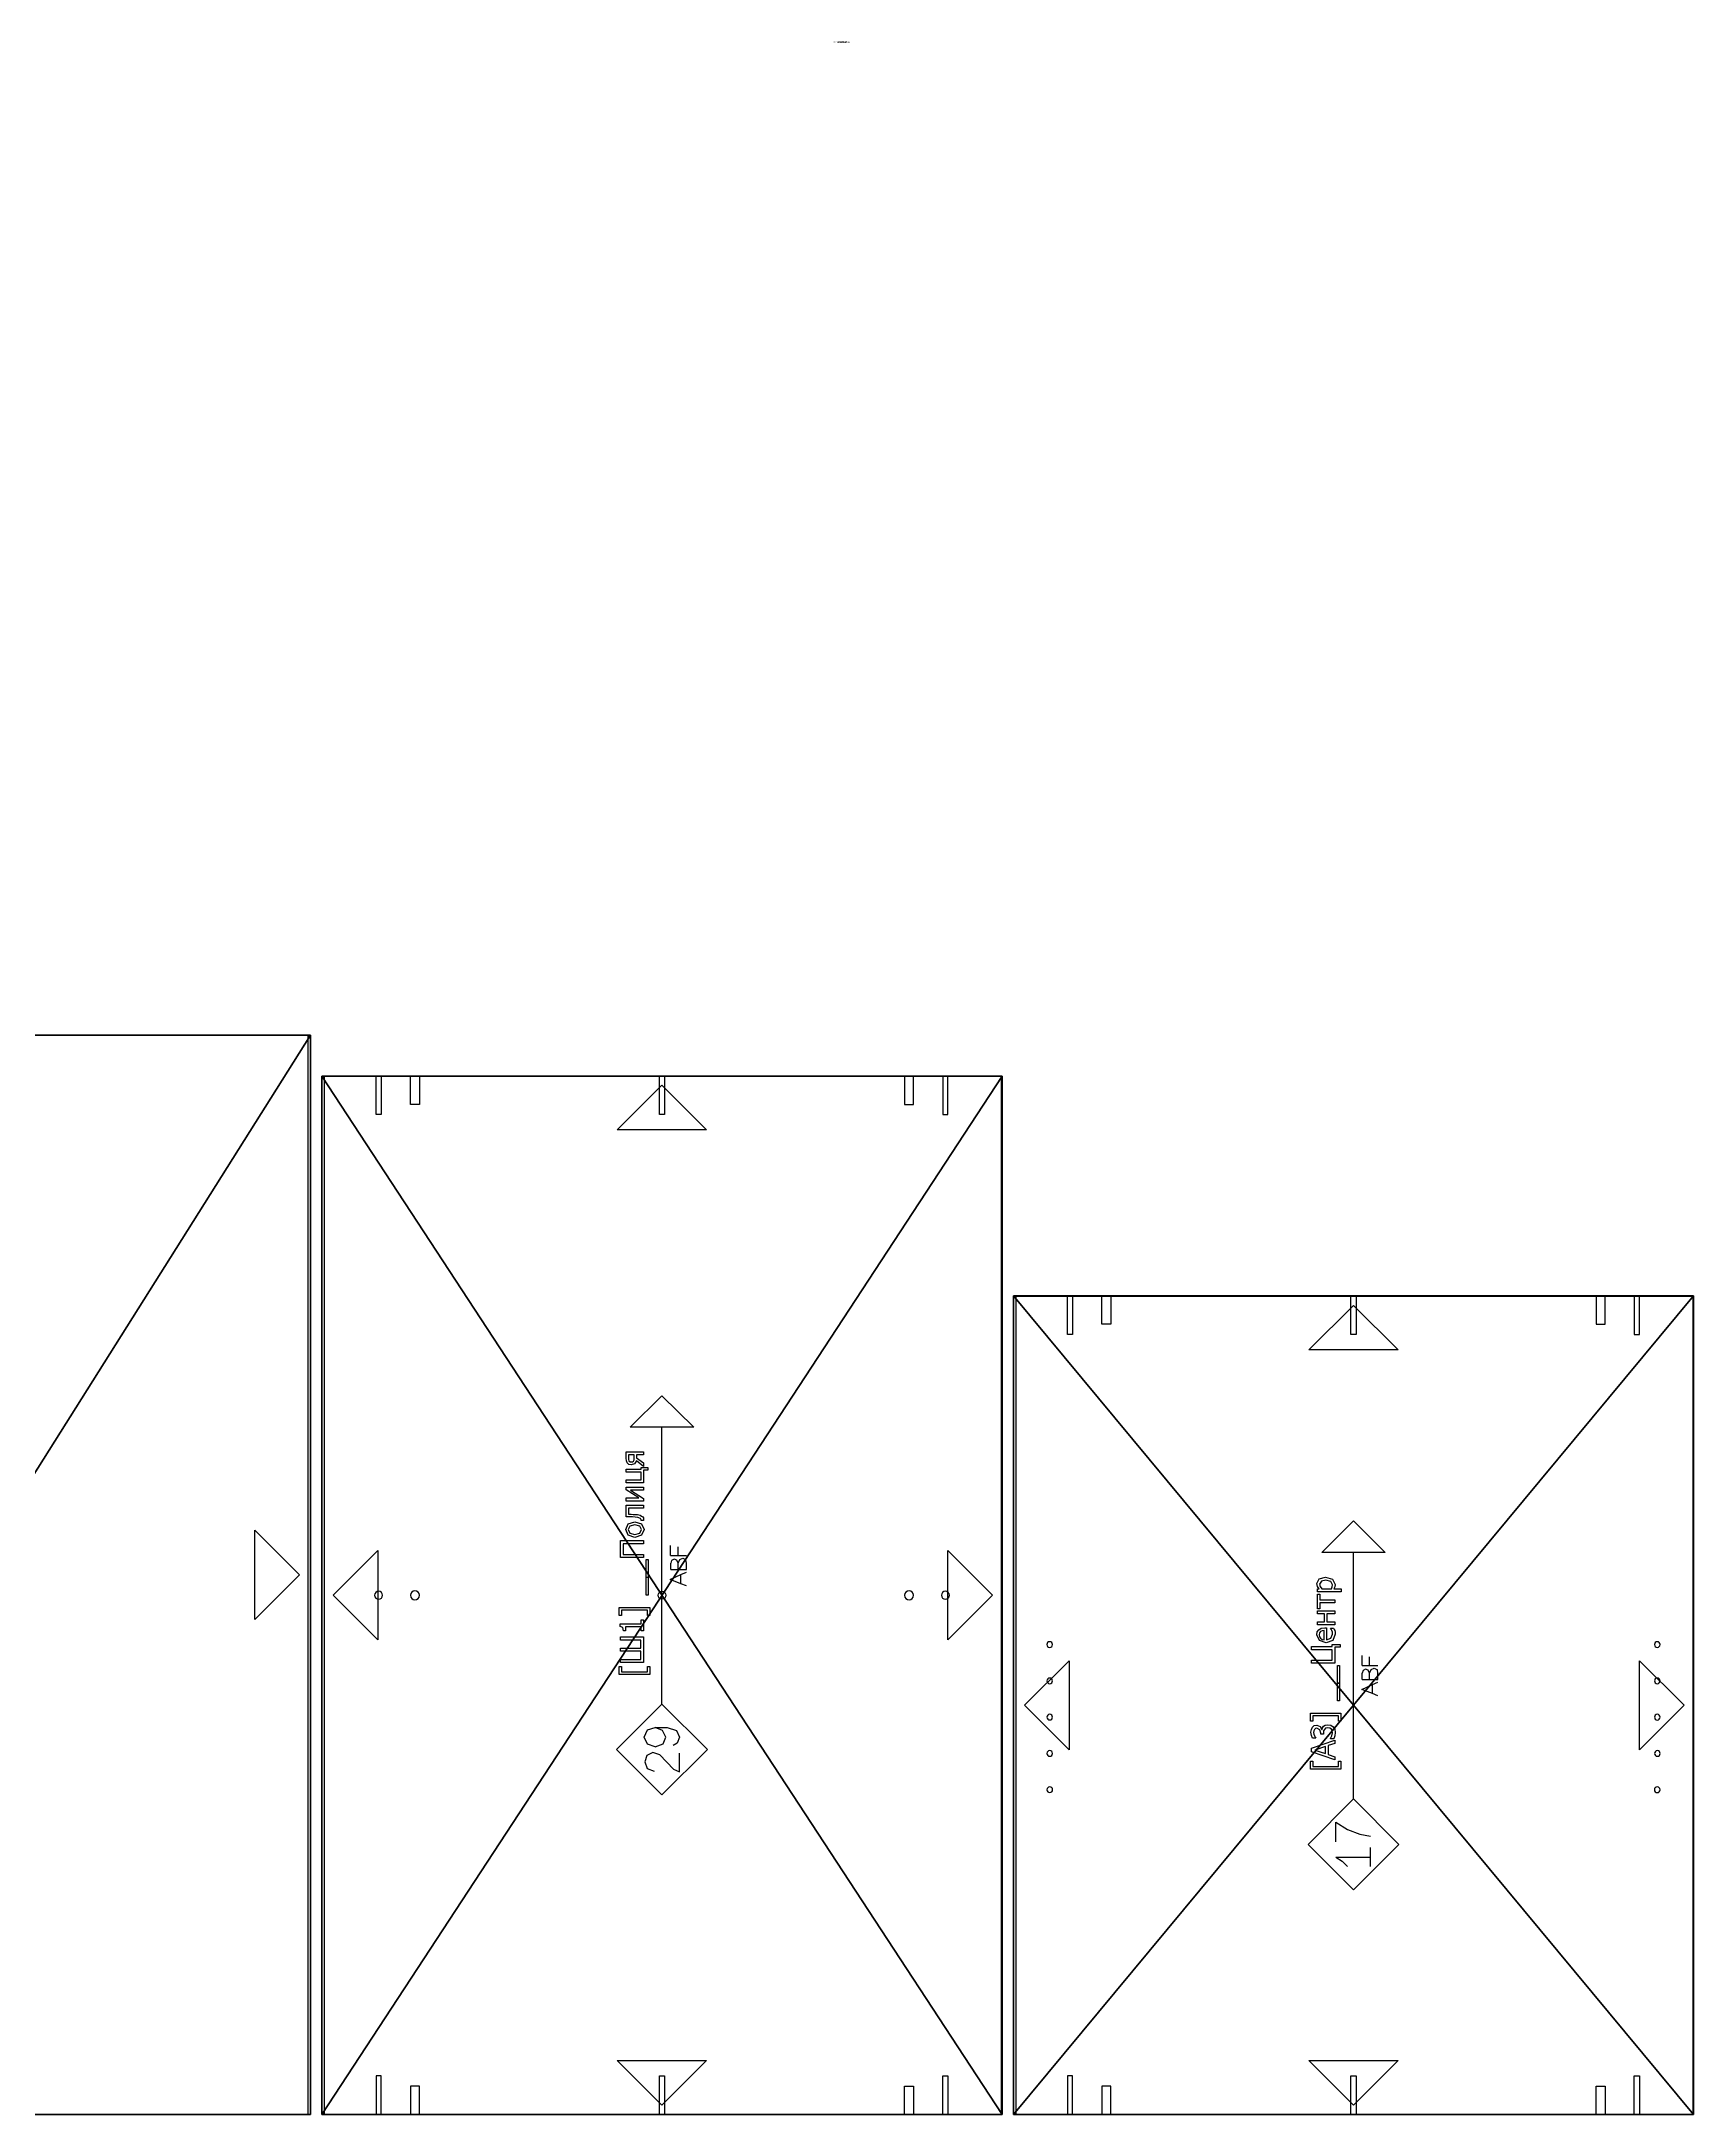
# Model space of a CAD drawing. Header units: millimetres. Extents: x -45532 to 18, y -11338 to 4436.
# Drawn here: x -30101 to -28644, y 0 to 1829 of the extents above; entities that cross this region are included whole.
import ezdxf

# ---------------------------------------------------------------- set-up
doc = ezdxf.new("R2010")
doc.units = ezdxf.units.MM
doc.header["$LTSCALE"] = 25.4
doc.layers.get('0').update_dxf_attribs({"true_color": 0xffffff})
for name, color, linetype, true_color in [('-', 216, 'Continuous', 0x770077), ('ABF_cuttingLines', 134, 'Continuous', 0x009987), ('ABF_D5.0_DEPTH8', 252, 'Continuous', 0x777799), ('ABF_edgeBanding', 252, 'Continuous', 0x777799), ('ABF_Label', 190, 'Continuous', 0x9900ff), ('D7-DEPTHF-$44817', 134, 'Continuous', 0x009987), ('D8-DEPTH12-$38878', 252, 'Continuous', 0x777799), ('DSIDE-4.5', 190, 'Continuous', 0x9900ff), ('DSIDE-8', 22, 'Continuous', 0xcc4400), ('Dside4.5', 134, 'Continuous', 0x009987)]:
    doc.layers.add(name, color=color, linetype=linetype, true_color=true_color)

# ---------------------------------------------------------------- blocks, each defined once
blk = doc.blocks.new('Group101#1')
at = {"layer": 'DSIDE-4.5', "color": 0, "extrusion": (0, 1, -4.99939e-16)}
blk.add_circle((0, -9), 2.25, dxfattribs=at)
at = {"layer": 'DSIDE-8', "color": 0, "extrusion": (0, 1, -4.99939e-16)}
blk.add_circle((-32, -9), 4, dxfattribs=at)
blk = doc.blocks.new('Group102#1')
at = {"layer": 'DSIDE-4.5', "color": 0}
blk.add_polyline3d([(2.25, 0, 0), (2.25, 34, 0), (-2.25, 34, 0), (-2.25, 0, 0), (2.25, 0, 0)], close=True, dxfattribs=at)
at = {"layer": 'DSIDE-8', "color": 0}
blk.add_polyline3d([(36, 0, 0), (36, 25, 0), (28, 25, 0), (28, 0, 0), (36, 0, 0)], close=True, dxfattribs=at)
blk = doc.blocks.new('Group105#1')
at = {"layer": 'DSIDE-4.5', "color": 0, "extrusion": (0, 1, -4.99939e-16)}
blk.add_circle((0, -9), 2.25, dxfattribs=at)
at = {"layer": 'DSIDE-8', "color": 0, "extrusion": (0, 1, -4.99939e-16)}
blk.add_circle((32, -9), 4, dxfattribs=at)
blk = doc.blocks.new('Group106#1')
at = {"layer": 'DSIDE-4.5', "color": 0}
blk.add_polyline3d([(-2.25, 0, 0), (-2.25, 34, 0), (2.25, 34, 0), (2.25, 0, 0), (-2.25, 0, 0)], close=True, dxfattribs=at)
at = {"layer": 'DSIDE-8', "color": 0}
blk.add_polyline3d([(-36, 0, 0), (-36, 25, 0), (-28, 25, 0), (-28, 0, 0), (-36, 0, 0)], close=True, dxfattribs=at)
blk = doc.blocks.new('Group109#1')
at = {"layer": 'DSIDE-4.5', "color": 0, "extrusion": (0, -1, 4.99939e-16)}
blk.add_circle((0, -9), 2.25, dxfattribs=at)
at = {"layer": 'DSIDE-8', "color": 0, "extrusion": (0, -1, 4.99939e-16)}
blk.add_circle((32, -9), 4, dxfattribs=at)
blk = doc.blocks.new('Group110#1')
at = {"layer": 'DSIDE-4.5', "color": 0}
blk.add_polyline3d([(2.25, 0, 0), (2.25, -34, 0), (-2.25, -34, 0), (-2.25, 0, 0), (2.25, 0, 0)], close=True, dxfattribs=at)
at = {"layer": 'DSIDE-8', "color": 0}
blk.add_polyline3d([(36, 0, 0), (36, -25, 0), (28, -25, 0), (28, 0, 0), (36, 0, 0)], close=True, dxfattribs=at)
blk = doc.blocks.new('Group113#1')
at = {"layer": 'DSIDE-4.5', "color": 0, "extrusion": (0, -1, 4.99939e-16)}
blk.add_circle((0, -9), 2.25, dxfattribs=at)
at = {"layer": 'DSIDE-8', "color": 0, "extrusion": (0, -1, 4.99939e-16)}
blk.add_circle((-32, -9), 4, dxfattribs=at)
blk = doc.blocks.new('Group114#1')
at = {"layer": 'DSIDE-4.5', "color": 0}
blk.add_polyline3d([(-2.25, 0, 0), (-2.25, -34, 0), (2.25, -34, 0), (2.25, 0, 0), (-2.25, 0, 0)], close=True, dxfattribs=at)
at = {"layer": 'DSIDE-8', "color": 0}
blk.add_polyline3d([(-36, 0, 0), (-36, -25, 0), (-28, -25, 0), (-28, 0, 0), (-36, 0, 0)], close=True, dxfattribs=at)
blk = doc.blocks.new('Group112#2')
at = {"layer": 'Dside4.5', "color": 0, "extrusion": (0, -1, 0)}
blk.add_circle((0, -9), 2.25, dxfattribs=at)
blk = doc.blocks.new('Group113#2')
at = {"layer": 'Dside4.5', "color": 0}
blk.add_polyline3d([(-2.25, 0, 0), (-2.25, 34, 0), (2.25, 34, 0), (2.25, 0, 0), (-2.25, 0, 0)], close=True, dxfattribs=at)
blk = doc.blocks.new('Group115#1')
at = {"layer": 'Dside4.5', "color": 0, "extrusion": (0, 1, 0)}
blk.add_circle((0, -9), 2.25, dxfattribs=at)
blk = doc.blocks.new('Group116#1')
at = {"layer": 'Dside4.5', "color": 0}
blk.add_polyline3d([(2.25, 0, 0), (2.25, -34, 0), (-2.25, -34, 0), (-2.25, 0, 0), (2.25, 0, 0)], close=True, dxfattribs=at)
blk = doc.blocks.new('Group#26')
at = {"layer": 'ABF_D5.0_DEPTH8', "color": 0, "extrusion": (1, 1.48988e-08, 2.29886e-14)}
blk.add_circle((2.5, 2.5, 0), 2.5, dxfattribs=at)
blk = doc.blocks.new('Group#69')
at = {"layer": 'ABF_D5.0_DEPTH8', "color": 0, "extrusion": (1, 1.48988e-08, 2.29886e-14)}
blk.add_circle((2.5, 2.5, 0), 2.5, dxfattribs=at)
blk = doc.blocks.new('Group#70')
at = {"layer": 'ABF_D5.0_DEPTH8', "color": 0, "extrusion": (1, 1.48988e-08, 2.29886e-14)}
blk.add_circle((2.5, 2.5, 0), 2.5, dxfattribs=at)
blk = doc.blocks.new('Group#71')
at = {"layer": 'ABF_D5.0_DEPTH8', "color": 0, "extrusion": (1, 1.48988e-08, 2.29886e-14)}
blk.add_circle((2.5, 2.5, 0), 2.5, dxfattribs=at)
blk = doc.blocks.new('Group#72')
at = {"layer": 'ABF_D5.0_DEPTH8', "color": 0, "extrusion": (1, 1.48988e-08, 2.29886e-14)}
blk.add_circle((2.5, 2.5, 0), 2.5, dxfattribs=at)
blk = doc.blocks.new('Group#73')
at = {"layer": 'ABF_D5.0_DEPTH8', "color": 0, "extrusion": (1, 1.48988e-08, 2.29886e-14)}
blk.add_circle((2.5, 2.5, 0), 2.5, dxfattribs=at)
blk = doc.blocks.new('Group#74')
at = {"layer": 'ABF_D5.0_DEPTH8', "color": 0, "extrusion": (1, 1.48988e-08, 2.29886e-14)}
blk.add_circle((2.5, 2.5, 0), 2.5, dxfattribs=at)
blk = doc.blocks.new('Group#186')
at = {"layer": 'ABF_D5.0_DEPTH8', "color": 0, "extrusion": (1, 1.48988e-08, 2.29886e-14)}
blk.add_circle((2.5, 2.5, 0), 2.5, dxfattribs=at)
blk = doc.blocks.new('Group#190')
at = {"layer": 'ABF_D5.0_DEPTH8', "color": 0, "extrusion": (1, 1.48988e-08, 2.29886e-14)}
blk.add_circle((2.5, 2.5, 0), 2.5, dxfattribs=at)
blk = doc.blocks.new('Group#354')
at = {"layer": 'ABF_D5.0_DEPTH8', "color": 0, "extrusion": (1, 1.48988e-08, 2.29886e-14)}
blk.add_circle((2.5, 2.5, 0), 2.5, dxfattribs=at)
blk = doc.blocks.new('Group1135#1')
at = {"layer": 'ABF_Label', "color": 0}
for p, q in [((-35.8, 7), (-35.8, 24.1)), ((-35.8, 24.1), (-31.3, 24.1)), ((-31.3, 24.1), (-31.3, 22.8)), ((-30.5, 10.5), (-26.1, 23.5)), ((-26.1, 23.5), (-24, 23.5)), ((-24, 23.5), (-19.6, 10.5)), ((-18.5, 23), (-16.9, 23.5)), ((-16.9, 23.5), (-15.1, 23.8)), ((-15.1, 23.8), (-13.5, 23.6)), ((-13.5, 23.6), (-12.3, 23)), ((-9, 22.8), (-9, 24.1)), ((-9, 24.1), (-4.5, 24.1)), ((-4.5, 24.1), (-4.5, 7)), ((23.5, 10.5), (23.5, 23.5)), ((23.5, 23.5), (25.2, 23.5)), ((25.2, 23.5), (25.2, 12)), ((31.1, 12), (31.1, 23.5)), ((31.1, 23.5), (32.9, 23.5)), ((32.9, 23.5), (32.9, 12)), ((-31.3, 22.8), (-34.3, 22.8)), ((-34.3, 22.8), (-34.3, 8.3)), ((-27.6, 14.1), (-28.8, 10.5)), ((-22.6, 14.1), (-27.6, 14.1)), ((-25.1, 21.7), (-27.1, 15.6)), ((-27.1, 15.6), (-23.1, 15.6)), ((-23.1, 15.6), (-25.1, 21.7)), ((-21.4, 10.5), (-22.6, 14.1)), ((-18.8, 11), (-18.8, 12.8)), ((-18.8, 12.8), (-18.7, 12.8)), ((-18.7, 12.8), (-17.2, 12.1)), ((-18.5, 21.1), (-18.5, 23)), ((-18.4, 21.1), (-18.5, 21.1)), ((-17.8, 21.5), (-18.4, 21.1)), ((-17.1, 21.9), (-17.8, 21.5)), ((-17.2, 12.1), (-15.4, 11.7)), ((-16.1, 22.2), (-17.1, 21.9)), ((-16.2, 16.8), (-16.2, 18.3)), ((-16.2, 18.3), (-15.6, 18.3)), ((-15.4, 16.8), (-16.2, 16.8)), ((-15.2, 22.3), (-16.1, 22.2)), ((-15.6, 18.3), (-13.7, 18.8)), ((-14.3, 16.7), (-15.4, 16.8)), ((-15.4, 11.7), (-14.3, 11.9)), ((-14.3, 22.2), (-15.2, 22.3)), ((-13.6, 21.9), (-14.3, 22.2)), ((-13.5, 16.3), (-14.3, 16.7)), ((-14.3, 11.9), (-13.4, 12.4)), ((-13.7, 18.8), (-12.9, 20.5)), ((-13.1, 21.3), (-13.6, 21.9)), ((-11.9, 18.7), (-13.6, 17.7)), ((-13.6, 17.7), (-13.6, 17.6)), ((-13.6, 17.6), (-12.7, 17.3)), ((-12.9, 15.6), (-13.5, 16.3)), ((-13.4, 12.4), (-12.9, 13.3)), ((-12.9, 20.5), (-13.1, 21.3)), ((-12.7, 14.5), (-12.9, 15.6)), ((-12.9, 13.3), (-12.7, 14.5)), ((-12.7, 17.3), (-11.8, 16.7)), ((-12.3, 23), (-11.4, 22)), ((-11.2, 12.7), (-12.1, 11.4)), ((-11.2, 20.6), (-11.9, 18.7)), ((-11.8, 16.7), (-11.2, 15.8)), ((-11.4, 22), (-11.2, 20.6)), ((-11.2, 15.8), (-10.9, 14.3)), ((-10.9, 14.3), (-11.2, 12.7)), ((-6, 22.8), (-9, 22.8)), ((-6, 8.3), (-6, 22.8)), ((25.2, 12), (31.1, 12)), ((32.9, 12), (34.1, 12)), ((34.1, 12), (34.1, 7.5)), ((35, 15.3), (36.2, 19.1)), ((36.3, 11.6), (35, 15.3)), ((36.2, 19.1), (39.5, 20.5)), ((36.9, 17.5), (36.7, 16.4)), ((36.7, 16.4), (41.8, 16.4)), ((43.4, 15.2), (36.7, 15.2)), ((36.7, 15.2), (37.5, 12.6)), ((37.5, 18.4), (36.9, 17.5)), ((38.3, 19), (37.5, 18.4)), ((37.5, 12.6), (39.9, 11.7)), ((39.4, 19.2), (38.3, 19)), ((40.5, 19), (39.4, 19.2)), ((39.5, 20.5), (41.1, 20.3)), ((39.9, 11.7), (40.9, 11.8)), ((41.3, 18.4), (40.5, 19)), ((40.9, 11.8), (41.9, 12.1)), ((41.1, 20.3), (42.3, 19.4)), ((41.7, 17.6), (41.3, 18.4)), ((41.8, 16.4), (41.7, 17.6)), ((41.9, 12.1), (42.6, 12.5)), ((42.3, 19.4), (43.1, 18.1)), ((42.6, 12.5), (43.1, 12.9)), ((43.1, 18.1), (43.4, 16.1)), ((43.1, 12.9), (43.2, 12.9)), ((43.2, 12.9), (43.2, 11.1)), ((43.4, 16.1), (43.4, 15.2)), ((45.1, 10.5), (45.1, 20.2)), ((45.1, 20.2), (46.7, 20.2)), ((46.7, 20.2), (46.7, 16.3)), ((46.7, 16.3), (51.2, 16.3)), ((51.2, 14.9), (46.7, 14.9)), ((46.7, 14.9), (46.7, 10.5)), ((51.2, 16.3), (51.2, 20.2)), ((51.2, 20.2), (52.8, 20.2)), ((51.2, 10.5), (51.2, 14.9)), ((52.8, 20.2), (52.8, 10.5)), ((54, 18.8), (54, 20.2)), ((54, 20.2), (62.3, 20.2)), ((57.4, 18.8), (54, 18.8)), ((57.4, 10.5), (57.4, 18.8)), ((62.3, 18.8), (59, 18.8)), ((59, 18.8), (59, 10.5)), ((62.3, 20.2), (62.3, 18.8)), ((63.6, 6.9), (63.6, 20.2)), ((63.6, 20.2), (65.2, 20.2)), ((65.2, 20.2), (65.2, 19.2)), ((65.2, 19.2), (66.6, 20.1)), ((66.5, 18.6), (65.2, 17.8)), ((65.2, 17.8), (65.2, 12.3)), ((65.2, 12.3), (66.3, 11.9)), ((66.3, 11.9), (67.4, 11.8)), ((67.8, 19), (66.5, 18.6)), ((66.6, 20.1), (68.2, 20.5)), ((67.4, 11.8), (69.4, 12.7)), ((70.6, 11.7), (67.6, 10.3)), ((69.5, 18), (67.8, 19)), ((68.2, 20.5), (70.8, 19.2)), ((69.4, 12.7), (70.1, 15.4)), ((70.1, 15.4), (69.5, 18)), ((71.8, 15.6), (70.6, 11.7)), ((70.8, 19.2), (71.8, 15.6)), ((-87.3, 6.4), (-90.4, 3.4)), ((-85.1, 9.8), (-87.3, 6.4)), ((-85.1, 9.8), (-85.1, -9.6)), ((-76.5, 9.8), (-65.5, 9.8)), ((-69.6, 3.3), (-72.2, -3.6)), ((-65.5, 9.8), (-69.6, 3.3)), ((-52.5, 0), (85.6, 0)), ((-31.3, 7), (-35.8, 7)), ((-34.3, 8.3), (-31.3, 8.3)), ((-31.3, 8.3), (-31.3, 7)), ((-28.8, 10.5), (-30.5, 10.5)), ((-19.6, 10.5), (-21.4, 10.5)), ((-17.2, 10.4), (-18.8, 11)), ((-15.3, 10.2), (-17.2, 10.4)), ((-13.4, 10.5), (-15.3, 10.2)), ((-12.1, 11.4), (-13.4, 10.5)), ((-9, 7), (-9, 8.3)), ((-9, 8.3), (-6, 8.3)), ((-4.5, 7), (-9, 7)), ((2.4, 7.8), (2.4, 9)), ((2.4, 9), (12.2, 9)), ((12.2, 7.8), (2.4, 7.8)), ((12.2, 9), (12.5, 9)), ((12.2, 7.8), (12.2, 9)), ((12.2, 9), (22.3, 9)), ((12.5, 7.8), (12.2, 7.8)), ((22.3, 7.8), (12.2, 7.8)), ((12.5, 9), (12.5, 7.8)), ((22.3, 9), (22.3, 7.8)), ((32.5, 10.5), (23.5, 10.5)), ((32.5, 7.5), (32.5, 10.5)), ((34.1, 7.5), (32.5, 7.5)), ((39.9, 10.2), (36.3, 11.6)), ((40.9, 10.3), (39.9, 10.2)), ((41.8, 10.5), (40.9, 10.3)), ((42.5, 10.8), (41.8, 10.5)), ((43.2, 11.1), (42.5, 10.8)), ((46.7, 10.5), (45.1, 10.5)), ((52.8, 10.5), (51.2, 10.5)), ((59, 10.5), (57.4, 10.5)), ((65.2, 6.9), (63.6, 6.9)), ((66.4, 10.4), (65.2, 11)), ((65.2, 11), (65.2, 6.9)), ((67.6, 10.3), (66.4, 10.4)), ((-90.4, -9.6), (-85.1, -9.6)), ((-85.1, -9.6), (-79.7, -9.6)), ((-72.2, -3.6), (-73.3, -9.6)), ((5.2, -13.7), (6.5, -10.6)), ((6.5, -10.6), (8.9, -4.6)), ((6.5, -10.6), (11.6, -10.6)), ((8.9, -4.6), (11.6, -10.6)), ((11.6, -10.6), (13, -13.7)), ((14.5, -4.9), (18, -4.9)), ((14.5, -4.9), (14.5, -9)), ((14.5, -9), (14.5, -13.7)), ((14.5, -9), (18, -9)), ((19.5, -5.4), (18, -4.9)), ((18, -9), (19.6, -8.3)), ((18, -9), (20, -9.9)), ((20.3, -6.8), (19.5, -5.4)), ((19.6, -8.3), (20.3, -6.8)), ((20.7, -11.6), (19.8, -13.4)), ((20, -9.9), (20.7, -11.6)), ((22.3, -4.8), (22.3, -9)), ((22.3, -4.8), (27.8, -4.8)), ((22.3, -9), (27.1, -9)), ((22.3, -9), (22.3, -13.7)), ((14.5, -13.7), (18, -13.7)), ((18, -13.7), (19.8, -13.4))]:
    blk.add_line(p, q, dxfattribs=at)
for points in [[(-52.5, 0, 0), (-77.9, -25.4, 0), (-103.3, 0, 0), (-77.9, 25.4, 0), (-52.5, 0, 0)], [(85.6, 17.8, 0), (103.3, 0, 0), (85.6, -17.8, 0), (85.6, 17.8, 0)]]:
    blk.add_polyline3d(points, close=True, dxfattribs=at)
blk = doc.blocks.new('Group1798#1')
at = {"layer": 'ABF_cuttingLines', "color": 0}
blk.add_polyline3d([(11937.4, 18.4, 0), (11937.4, 739.6, 0), (11339.8, 739.6, 0), (11339.8, 18.4, 0), (11937.4, 18.4, 0)], close=True, dxfattribs=at)
blk = doc.blocks.new('Group1799#1')
at = {"layer": 'ABF_edgeBanding', "color": 0}
for points in [[(11637.8, 731.7, 0), (11677.2, 692.4, 0), (11598.5, 692.4, 0), (11637.8, 731.7, 0)], [(11347.7, 379, 0), (11387, 418.3, 0), (11387, 339.7, 0), (11347.7, 379, 0)], [(11929.5, 379, 0), (11890.2, 339.7, 0), (11890.2, 418.3, 0), (11929.5, 379, 0)], [(11637.8, 26.3, 0), (11598.5, 65.6, 0), (11677.2, 65.6, 0), (11637.8, 26.3, 0)]]:
    blk.add_polyline3d(points, close=True, dxfattribs=at)
blk = doc.blocks.new('_____#102')
at = {"color": 0}
for p, q in [((11337.8, 740), (11337.8, 18)), ((11937.8, 740), (11337.8, 740)), ((11937.8, 740, 18), (11337.8, 740, 18)), ((11337.8, 740, 18), (11337.8, 18, 18)), ((11937.8, 740), (11337.8, 740)), ((11337.8, 740), (11337.8, 740, 18)), ((11937.8, 740, 18), (11337.8, 740, 18)), ((11337.8, 740), (11337.8, 18)), ((11337.8, 740, 18), (11337.8, 18, 18)), ((11337.8, 740), (11337.8, 740, 18)), ((11937.8, 18), (11937.8, 740)), ((11937.8, 18, 18), (11937.8, 740, 18)), ((11937.8, 18), (11937.8, 740)), ((11937.8, 740), (11937.8, 740, 18)), ((11937.8, 18, 18), (11937.8, 740, 18)), ((11937.8, 740), (11937.8, 740, 18)), ((11337.8, 18), (11937.8, 18)), ((11337.8, 18, 18), (11937.8, 18, 18)), ((11337.8, 18), (11937.8, 18)), ((11337.8, 18, 18), (11937.8, 18, 18)), ((11337.8, 18), (11337.8, 18, 18)), ((11337.8, 18), (11337.8, 18, 18)), ((11937.8, 18), (11937.8, 18, 18)), ((11937.8, 18), (11937.8, 18, 18))]:
    blk.add_line(p, q, dxfattribs=at)
at = {"layer": '-', "color": 0, "extrusion": (-0.009842, 0.999952, 9.26032e-13), "rotation": 269.9999991284582}
for name, p in [('Group#72', (-11912, 18, 312.8)), ('Group#73', (-11376, 18, 318.1)), ('Group#70', (-11375.7, 18, 286.1)), ('Group#71', (-11911.7, 18, 280.8)), ('Group#26', (-11375.4, 18, 254.1)), ('Group#69', (-11911.4, 18, 248.8)), ('Group#74', (-11375.1, 18, 222.1)), ('Group#354', (-11911.1, 18, 216.8)), ('Group#186', (-11374.8, 18, 190.1)), ('Group#190', (-11910.7, 18, 184.8))]:
    blk.add_blockref(name, p, dxfattribs=at)
at = {"color": 0}
for name, p in [('Group109#1', (11387.8, 740, 18)), ('Group110#1', (11387.8, 740, 18)), ('Group113#1', (11887.8, 740, 18)), ('Group114#1', (11887.8, 740, 18)), ('Group115#1', (11637.8, 740, 18)), ('Group116#1', (11637.8, 740, 18)), ('Group102#1', (11387.8, 18, 18)), ('Group106#1', (11887.8, 18, 18)), ('Group113#2', (11637.8, 18, 18)), ('Group101#1', (11387.8, 18, 18)), ('Group105#1', (11887.8, 18, 18)), ('Group112#2', (11637.8, 18, 18))]:
    blk.add_blockref(name, p, dxfattribs=at)
at = {"layer": 'ABF_cuttingLines', "color": 0}
blk.add_blockref('Group1798#1', (0, 0, 18), dxfattribs=at)
at = {"layer": 'ABF_edgeBanding', "color": 0}
blk.add_blockref('Group1799#1', (0, 0, 18), dxfattribs=at)
at = {"layer": 'ABF_Label', "color": 0, "xscale": 1.574803149606299, "yscale": 1.574803149606299, "rotation": 90}
blk.add_blockref('Group1135#1', (11637.8, 379, 18), dxfattribs=at)
at = {"color": 0}
mesh = blk.add_polyface(dxfattribs=at)
corners = [(11937.8, 740), (11337.8, 18), (11337.8, 740), (11937.8, 18)]
mesh.append_faces([[corners[k] for k in face] for face in [(0, 1, 2), (1, 0, 3)]], dxfattribs={"vtx0": -1, "color": 0})
at = {"color": 7, "true_color": 0xffffff}
mesh = blk.add_polyface(dxfattribs=at)
corners = [(11937.8, 18, 18), (11337.8, 740, 18), (11337.8, 18, 18), (11937.8, 740, 18)]
mesh.append_faces([[corners[k] for k in face] for face in [(0, 1, 2), (1, 0, 3)]], dxfattribs={"vtx0": -1, "color": 7})
at = {"color": 0}
mesh = blk.add_polyface(dxfattribs=at)
corners = [(11337.8, 740, 18), (11937.8, 740), (11337.8, 740), (11937.8, 740, 18)]
mesh.append_faces([[corners[k] for k in face] for face in [(0, 1, 2), (1, 0, 3)]], dxfattribs={"vtx0": -1, "color": 0})
mesh = blk.add_polyface(dxfattribs=at)
corners = [(11337.8, 740, 18), (11337.8, 18), (11337.8, 18, 18), (11337.8, 740)]
mesh.append_faces([[corners[k] for k in face] for face in [(0, 1, 2), (1, 0, 3)]], dxfattribs={"vtx0": -1, "color": 0})
mesh = blk.add_polyface(dxfattribs=at)
corners = [(11937.8, 740), (11937.8, 18, 18), (11937.8, 18), (11937.8, 740, 18)]
mesh.append_faces([[corners[k] for k in face] for face in [(0, 1, 2), (1, 0, 3)]], dxfattribs={"vtx0": -1, "color": 0})
mesh = blk.add_polyface(dxfattribs=at)
corners = [(11937.8, 18, 18), (11337.8, 18), (11937.8, 18), (11337.8, 18, 18)]
mesh.append_faces([[corners[k] for k in face] for face in [(0, 1, 2), (1, 0, 3)]], dxfattribs={"vtx0": -1, "color": 0})
blk = doc.blocks.new('Group527#2')
at = {"layer": 'D7-DEPTHF-$44817', "color": 0, "extrusion": (0, 0, -1)}
blk.add_circle((-9, 0), 3.5, dxfattribs=at)
at = {"layer": 'D8-DEPTH12-$38878', "color": 0, "extrusion": (0, 0, -1)}
blk.add_circle((-9, -32), 4, dxfattribs=at)
blk = doc.blocks.new('Group531#1')
at = {"layer": 'D7-DEPTHF-$44817', "color": 0, "extrusion": (0, 0, -1)}
blk.add_circle((-9, 0), 3.5, dxfattribs=at)
at = {"layer": 'D8-DEPTH12-$38878', "color": 0, "extrusion": (0, 0, -1)}
blk.add_circle((-9, 32), 4, dxfattribs=at)
blk = doc.blocks.new('Group538#1')
at = {"layer": 'D7-DEPTHF-$44817', "color": 0}
blk.add_circle((9, 0, 18), 3.5, dxfattribs=at)
blk = doc.blocks.new('Group564#1')
at = {"layer": 'DSIDE-4.5', "color": 0, "extrusion": (-1, 0, -3.49763e-16)}
blk.add_circle((0, -9), 2.25, dxfattribs=at)
at = {"layer": 'DSIDE-8', "color": 0, "extrusion": (-1, 0, -3.49763e-16)}
blk.add_circle((32, -9), 4, dxfattribs=at)
blk = doc.blocks.new('Group565#1')
at = {"layer": 'DSIDE-4.5', "color": 0}
blk.add_polyline3d([(0, -2.25, 0), (-34, -2.25, 0), (-34, 2.25, 0), (0, 2.25, 0), (0, -2.25, 0)], close=True, dxfattribs=at)
at = {"layer": 'DSIDE-8', "color": 0}
blk.add_polyline3d([(0, -36, 0), (-25, -36, 0), (-25, -28, 0), (0, -28, 0), (0, -36, 0)], close=True, dxfattribs=at)
blk = doc.blocks.new('Group568#1')
at = {"layer": 'DSIDE-4.5', "color": 0, "extrusion": (-1, 0, -3.49763e-16)}
blk.add_circle((0, -9), 2.25, dxfattribs=at)
at = {"layer": 'DSIDE-8', "color": 0, "extrusion": (-1, 0, -3.49763e-16)}
blk.add_circle((-32, -9), 4, dxfattribs=at)
blk = doc.blocks.new('Group569#1')
at = {"layer": 'DSIDE-4.5', "color": 0}
blk.add_polyline3d([(0, 2.25, 0), (-34, 2.25, 0), (-34, -2.25, 0), (0, -2.25, 0), (0, 2.25, 0)], close=True, dxfattribs=at)
at = {"layer": 'DSIDE-8', "color": 0}
blk.add_polyline3d([(0, 36, 0), (-25, 36, 0), (-25, 28, 0), (0, 28, 0), (0, 36, 0)], close=True, dxfattribs=at)
blk = doc.blocks.new('Group572#1')
at = {"layer": 'DSIDE-4.5', "color": 0, "extrusion": (1, 0, 3.49763e-16)}
blk.add_circle((0, -9), 2.25, dxfattribs=at)
at = {"layer": 'DSIDE-8', "color": 0, "extrusion": (1, 0, 3.49763e-16)}
blk.add_circle((-32, -9), 4, dxfattribs=at)
blk = doc.blocks.new('Group573#1')
at = {"layer": 'DSIDE-4.5', "color": 0}
blk.add_polyline3d([(0, -2.25, 0), (34, -2.25, 0), (34, 2.25, 0), (0, 2.25, 0), (0, -2.25, 0)], close=True, dxfattribs=at)
at = {"layer": 'DSIDE-8', "color": 0}
blk.add_polyline3d([(0, -36, 0), (25, -36, 0), (25, -28, 0), (0, -28, 0), (0, -36, 0)], close=True, dxfattribs=at)
blk = doc.blocks.new('Group576#1')
at = {"layer": 'DSIDE-4.5', "color": 0, "extrusion": (1, 0, 3.49763e-16)}
blk.add_circle((0, -9), 2.25, dxfattribs=at)
at = {"layer": 'DSIDE-8', "color": 0, "extrusion": (1, 0, 3.49763e-16)}
blk.add_circle((32, -9), 4, dxfattribs=at)
blk = doc.blocks.new('Group577#1')
at = {"layer": 'DSIDE-4.5', "color": 0}
blk.add_polyline3d([(0, 2.25, 0), (34, 2.25, 0), (34, -2.25, 0), (0, -2.25, 0), (0, 2.25, 0)], close=True, dxfattribs=at)
at = {"layer": 'DSIDE-8', "color": 0}
blk.add_polyline3d([(0, 36, 0), (25, 36, 0), (25, 28, 0), (0, 28, 0), (0, 36, 0)], close=True, dxfattribs=at)
blk = doc.blocks.new('Group575#2')
at = {"layer": 'Dside4.5', "color": 0, "extrusion": (1, 0, 0)}
blk.add_circle((0, -9), 2.25, dxfattribs=at)
blk = doc.blocks.new('Group576#2')
at = {"layer": 'Dside4.5', "color": 0}
blk.add_polyline3d([(0, -2.25, 0), (-34, -2.25, 0), (-34, 2.25, 0), (0, 2.25, 0), (0, -2.25, 0)], close=True, dxfattribs=at)
blk = doc.blocks.new('Group578#1')
at = {"layer": 'Dside4.5', "color": 0, "extrusion": (-1, 0, 0)}
blk.add_circle((0, -9), 2.25, dxfattribs=at)
blk = doc.blocks.new('Group579#1')
at = {"layer": 'Dside4.5', "color": 0}
blk.add_polyline3d([(0, 2.25, 0), (34, 2.25, 0), (34, -2.25, 0), (0, -2.25, 0), (0, 2.25, 0)], close=True, dxfattribs=at)
blk = doc.blocks.new('Group1159#1')
at = {"layer": 'ABF_Label', "color": 0}
for p, q in [((-44.4, 6.9), (-44.4, 23.9)), ((-44.4, 23.9), (-39.8, 23.9)), ((-39.8, 23.9), (-39.8, 22.7)), ((-37.6, 10.3), (-37.6, 23.3)), ((-37.6, 23.3), (-35.9, 23.3)), ((-35.9, 23.3), (-35.9, 11.8)), ((-31.3, 11.8), (-31.3, 23.3)), ((-31.3, 23.3), (-29.6, 23.3)), ((-29.6, 23.3), (-29.6, 11.8)), ((-25.1, 11.8), (-25.1, 23.3)), ((-25.1, 23.3), (-23.3, 23.3)), ((-23.3, 23.3), (-23.3, 10.3)), ((-18.1, 21.9), (-17.4, 23.4)), ((-17.4, 23.4), (-16, 23.4)), ((-16, 23.4), (-16, 11.6)), ((-11.4, 22.7), (-11.4, 23.9)), ((-11.4, 23.9), (-6.8, 23.9)), ((-6.8, 23.9), (-6.8, 6.9)), ((21.2, 10.3), (21.2, 23.3)), ((21.2, 23.3), (30.6, 23.3)), ((30.6, 23.3), (30.6, 10.3)), ((-39.8, 22.7), (-42.8, 22.7)), ((-42.8, 22.7), (-42.8, 8.1)), ((-35.9, 11.8), (-31.3, 11.8)), ((-29.6, 11.8), (-25.1, 11.8)), ((-20, 21.6), (-18.1, 21.9)), ((-20, 20.4), (-20, 21.6)), ((-17.7, 20.4), (-20, 20.4)), ((-20, 10.3), (-20, 11.6)), ((-20, 11.6), (-17.7, 11.6)), ((-17.7, 11.6), (-17.7, 20.4)), ((-16, 11.6), (-13.7, 11.6)), ((-13.7, 11.6), (-13.7, 10.3)), ((-8.3, 22.7), (-11.4, 22.7)), ((-8.3, 8.1), (-8.3, 22.7)), ((28.9, 21.8), (22.9, 21.8)), ((22.9, 21.8), (22.9, 10.3)), ((28.9, 10.3), (28.9, 21.8)), ((32.4, 15.2), (33.6, 19)), ((33.6, 11.4), (32.4, 15.2)), ((33.6, 19), (36.8, 20.3)), ((34.8, 18), (34.1, 15.2)), ((34.1, 15.2), (34.8, 12.4)), ((36.8, 18.9), (34.8, 18)), ((34.8, 12.4), (36.8, 11.4)), ((36.8, 20.3), (40, 19)), ((38.8, 18), (36.8, 18.9)), ((36.8, 11.4), (38.8, 12.4)), ((39.5, 15.2), (38.8, 18)), ((38.8, 12.4), (39.5, 15.2)), ((40, 19), (41.2, 15.2)), ((41.2, 15.2), (40, 11.4)), ((41.8, 10.3), (41.8, 11.7)), ((41.8, 11.7), (41.9, 11.7)), ((41.9, 11.7), (42, 11.7)), ((42, 11.7), (42.2, 11.7)), ((42.2, 11.7), (42.6, 11.8)), ((42.6, 11.8), (43, 12)), ((43, 12), (43.6, 13.5)), ((43.6, 13.5), (43.9, 16.5)), ((43.9, 18.2), (44, 20.1)), ((43.9, 16.5), (43.9, 18.2)), ((44, 20.1), (50.4, 20.1)), ((44.8, 12.3), (44.4, 11.4)), ((45.2, 13.8), (44.8, 12.3)), ((45.3, 16.1), (45.2, 13.8)), ((45.4, 17.3), (45.3, 16.1)), ((48.8, 18.7), (45.4, 18.7)), ((45.4, 18.7), (45.4, 17.3)), ((48.8, 10.3), (48.8, 18.7)), ((50.4, 20.1), (50.4, 10.3)), ((52.8, 10.3), (52.8, 20.1)), ((52.8, 20.1), (54.5, 20.1)), ((58.9, 17.6), (54.3, 10.3)), ((54.5, 20.1), (54.5, 12.9)), ((54.5, 12.9), (59, 20.1)), ((58.9, 10.3), (58.9, 17.6)), ((59, 20.1), (60.6, 20.1)), ((60.6, 20.1), (60.6, 10.3)), ((62.9, 10.3), (62.9, 20.1)), ((62.9, 20.1), (64.6, 20.1)), ((64.6, 20.1), (64.6, 11.7)), ((64.6, 11.7), (69, 11.7)), ((69, 11.7), (69, 20.1)), ((69, 20.1), (70.6, 20.1)), ((70.6, 20.1), (70.6, 11.7)), ((70.6, 11.7), (71.6, 11.7)), ((71.6, 11.7), (71.6, 7.9)), ((72.2, 10.3), (75.3, 14.3)), ((73, 17.3), (73.3, 18.6)), ((73.6, 15.4), (73, 17.3)), ((73.3, 18.6), (74.2, 19.5)), ((75.3, 14.3), (73.6, 15.4)), ((77, 14.2), (74.1, 10.3)), ((74.2, 19.5), (75.3, 19.9)), ((74.8, 17.9), (74.7, 17.2)), ((74.7, 17.2), (74.8, 16.5)), ((75.3, 18.5), (74.8, 17.9)), ((74.8, 16.5), (75.2, 15.9)), ((75.2, 15.9), (75.9, 15.6)), ((75.3, 19.9), (76.8, 20.1)), ((76, 18.7), (75.3, 18.5)), ((75.9, 15.6), (76.9, 15.5)), ((76.8, 18.8), (76, 18.7)), ((76.8, 20.1), (80.3, 20.1)), ((78.6, 18.8), (76.8, 18.8)), ((76.9, 15.5), (78.6, 15.5)), ((78.6, 14.2), (77, 14.2)), ((78.6, 15.5), (78.6, 18.8)), ((78.6, 10.3), (78.6, 14.2)), ((80.3, 20.1), (80.3, 10.3)), ((-97.1, 8.3), (-98.5, 4.4)), ((-89.4, 1.2), (-97.3, -6.4)), ((-93.3, 9.7), (-97.1, 8.3)), ((-89.8, 8.4), (-93.3, 9.7)), ((-88.1, 5.1), (-89.8, 8.4)), ((-89.4, 1.2), (-88.1, 5.1)), ((-84.9, 3.8), (-83.3, 8.1)), ((-84.9, 3.8), (-83.2, -0.6)), ((-83.3, 8.1), (-79.5, 10)), ((-79.5, 10), (-75.4, 8.1)), ((-75.7, -0.2), (-74, 3.8)), ((-75.4, 8.1), (-74, 3.8)), ((-74, 3.8), (-74, -2.9)), ((-61, 0), (94.1, 0)), ((-39.8, 6.9), (-44.4, 6.9)), ((-42.8, 8.1), (-39.8, 8.1)), ((-39.8, 8.1), (-39.8, 6.9)), ((-23.3, 10.3), (-37.6, 10.3)), ((-13.7, 10.3), (-20, 10.3)), ((-11.4, 6.9), (-11.4, 8.1)), ((-11.4, 8.1), (-8.3, 8.1)), ((-6.8, 6.9), (-11.4, 6.9)), ((0.1, 7.7), (0.1, 8.8)), ((0.1, 8.8), (9.9, 8.8)), ((9.9, 7.7), (0.1, 7.7)), ((9.9, 8.8), (10.2, 8.8)), ((9.9, 7.7), (9.9, 8.8)), ((9.9, 8.8), (20, 8.8)), ((10.2, 7.7), (9.9, 7.7)), ((20, 7.7), (9.9, 7.7)), ((10.2, 8.8), (10.2, 7.7)), ((20, 8.8), (20, 7.7)), ((22.9, 10.3), (21.2, 10.3)), ((30.6, 10.3), (28.9, 10.3)), ((36.8, 10), (33.6, 11.4)), ((40, 11.4), (36.8, 10)), ((42.1, 10.3), (41.8, 10.3)), ((42.5, 10.3), (42.1, 10.3)), ((43.3, 10.4), (42.5, 10.3)), ((43.9, 10.8), (43.3, 10.4)), ((44.4, 11.4), (43.9, 10.8)), ((50.4, 10.3), (48.8, 10.3)), ((54.3, 10.3), (52.8, 10.3)), ((60.6, 10.3), (58.9, 10.3)), ((70, 10.3), (62.9, 10.3)), ((70, 7.9), (70, 10.3)), ((71.6, 7.9), (70, 7.9)), ((74.1, 10.3), (72.2, 10.3)), ((80.3, 10.3), (78.6, 10.3)), ((-97.3, -6.4), (-98.9, -9.8)), ((-98.9, -9.8), (-88.5, -9.8)), ((-82.8, -8.5), (-84.2, -6.3)), ((-83.2, -0.6), (-79.5, -2.1)), ((-79.5, -9.8), (-82.8, -8.5)), ((-79.5, -2.1), (-75.7, -0.2)), ((-75.8, -8.1), (-79.5, -9.8)), ((-74, -2.9), (-75.8, -8.1)), ((5.2, -13.7), (6.5, -10.6)), ((6.5, -10.6), (8.9, -4.6)), ((6.5, -10.6), (11.6, -10.6)), ((8.9, -4.6), (11.6, -10.6)), ((11.6, -10.6), (13, -13.7)), ((14.5, -4.9), (18, -4.9)), ((14.5, -4.9), (14.5, -9)), ((14.5, -9), (14.5, -13.7)), ((14.5, -9), (18, -9)), ((19.5, -5.4), (18, -4.9)), ((18, -9), (19.6, -8.3)), ((18, -9), (20, -9.9)), ((20.3, -6.8), (19.5, -5.4)), ((19.6, -8.3), (20.3, -6.8)), ((20.7, -11.6), (19.8, -13.4)), ((20, -9.9), (20.7, -11.6)), ((22.3, -4.8), (22.3, -9)), ((22.3, -4.8), (27.8, -4.8)), ((22.3, -9), (27.1, -9)), ((22.3, -9), (22.3, -13.7)), ((14.5, -13.7), (18, -13.7)), ((18, -13.7), (19.8, -13.4))]:
    blk.add_line(p, q, dxfattribs=at)
for points in [[(-61, 0, 0), (-86.4, -25.4, 0), (-111.8, 0, 0), (-86.4, 25.4, 0), (-61, 0, 0)], [(94.1, 17.8, 0), (111.8, 0, 0), (94.1, -17.8, 0), (94.1, 17.8, 0)]]:
    blk.add_polyline3d(points, close=True, dxfattribs=at)
blk = doc.blocks.new('Group1800#1')
at = {"layer": 'ABF_cuttingLines', "color": 0}
blk.add_polyline3d([(149.1, -911.9, 0), (-448.5, -911.9, 0), (-448.5, -1827.1, 0), (149.1, -1827.1, 0), (149.1, -911.9, 0)], close=True, dxfattribs=at)
blk = doc.blocks.new('Group1801#1')
at = {"layer": 'ABF_edgeBanding', "color": 0}
for points in [[(-150.5, -919.7, 0), (-111.2, -959.1, 0), (-189.9, -959.1, 0), (-150.5, -919.7, 0)], [(-440.7, -1369.5, 0), (-401.3, -1330.1, 0), (-401.3, -1408.8, 0), (-440.7, -1369.5, 0)], [(141.2, -1369.5, 0), (101.8, -1408.8, 0), (101.8, -1330.1, 0), (141.2, -1369.5, 0)], [(-150.5, -1819.2, 0), (-189.9, -1779.9, 0), (-111.2, -1779.9, 0), (-150.5, -1819.2, 0)]]:
    blk.add_polyline3d(points, close=True, dxfattribs=at)
blk = doc.blocks.new('_____#31')
at = {"color": 0}
for p, q in [((-450.5, -911.5), (-450.5, -1827.5)), ((149.5, -911.5), (-450.5, -911.5)), ((149.5, -911.5, 18), (-450.5, -911.5, 18)), ((-450.5, -911.5, 18), (-450.5, -1827.5, 18)), ((149.5, -911.5), (-450.5, -911.5)), ((-450.5, -911.5), (-450.5, -911.5, 18)), ((149.5, -911.5, 18), (-450.5, -911.5, 18)), ((-450.5, -911.5), (-450.5, -1827.5)), ((-450.5, -911.5, 18), (-450.5, -1827.5, 18)), ((-450.5, -911.5), (-450.5, -911.5, 18)), ((149.5, -1827.5), (149.5, -911.5)), ((149.5, -1827.5, 18), (149.5, -911.5, 18)), ((149.5, -1827.5), (149.5, -911.5)), ((149.5, -911.5), (149.5, -911.5, 18)), ((149.5, -1827.5, 18), (149.5, -911.5, 18)), ((149.5, -911.5), (149.5, -911.5, 18)), ((-450.5, -1827.5), (149.5, -1827.5)), ((-450.5, -1827.5, 18), (149.5, -1827.5, 18)), ((-450.5, -1827.5), (-450.5, -1827.5, 18)), ((-450.5, -1827.5), (149.5, -1827.5)), ((-450.5, -1827.5, 18), (149.5, -1827.5, 18)), ((-450.5, -1827.5), (-450.5, -1827.5, 18)), ((149.5, -1827.5), (149.5, -1827.5, 18)), ((149.5, -1827.5), (149.5, -1827.5, 18))]:
    blk.add_line(p, q, dxfattribs=at)
ref = blk.add_blockref('Group527#2', (-400.5, -1378.5), dxfattribs=dict(at, rotation=90.00000000000001))
ref.add_attrib('Skp_GroupInstanceName', '_ABF_minifixPlasticBase', (0, 0), dxfattribs={"height": 1})
ref = blk.add_blockref('Group564#1', (-400.5, -911.5, 18), dxfattribs=dict(at, rotation=90.00000000000001))
ref.add_attrib('Skp_GroupInstanceName', '_ABF_sideDrill', (0, 0), dxfattribs={"height": 1})
ref = blk.add_blockref('Group565#1', (-400.5, -911.5, 18), dxfattribs=dict(at, rotation=90.00000000000001))
ref.add_attrib('Skp_GroupInstanceName', '_ABF_sideDrillDepth', (0, 0), dxfattribs={"height": 1})
ref = blk.add_blockref('Group572#1', (-400.5, -1827.5, 18), dxfattribs=dict(at, rotation=90.00000000000001))
ref.add_attrib('Skp_GroupInstanceName', '_ABF_sideDrill', (0, 0), dxfattribs={"height": 1})
ref = blk.add_blockref('Group573#1', (-400.5, -1827.5, 18), dxfattribs=dict(at, rotation=90.00000000000001))
ref.add_attrib('Skp_GroupInstanceName', '_ABF_sideDrillDepth', (0, 0), dxfattribs={"height": 1})
ref = blk.add_blockref('Group538#1', (-150.5, -1378.5), dxfattribs=dict(at, rotation=90.00000000000001))
ref.add_attrib('Skp_GroupInstanceName', '_ABF_screwInside', (0, 0), dxfattribs={"height": 1})
ref = blk.add_blockref('Group575#2', (-150.5, -911.5, 18), dxfattribs=dict(at, rotation=90.00000000000001))
ref.add_attrib('Skp_GroupInstanceName', '_ABF_sideDrill', (0, 0), dxfattribs={"height": 1})
ref = blk.add_blockref('Group576#2', (-150.5, -911.5, 18), dxfattribs=dict(at, rotation=90.00000000000001))
ref.add_attrib('Skp_GroupInstanceName', '_ABF_sideDrillDepth', (0, 0), dxfattribs={"height": 1})
ref = blk.add_blockref('Group578#1', (-150.5, -1827.5, 18), dxfattribs=dict(at, rotation=90.00000000000001))
ref.add_attrib('Skp_GroupInstanceName', '_ABF_sideDrill', (0, 0), dxfattribs={"height": 1})
ref = blk.add_blockref('Group579#1', (-150.5, -1827.5, 18), dxfattribs=dict(at, rotation=90.00000000000001))
ref.add_attrib('Skp_GroupInstanceName', '_ABF_sideDrillDepth', (0, 0), dxfattribs={"height": 1})
ref = blk.add_blockref('Group531#1', (99.5, -1378.5), dxfattribs=dict(at, rotation=90.00000000000001))
ref.add_attrib('Skp_GroupInstanceName', '_ABF_minifixPlasticBase', (0, 0), dxfattribs={"height": 1})
ref = blk.add_blockref('Group568#1', (99.5, -911.5, 18), dxfattribs=dict(at, rotation=90.00000000000001))
ref.add_attrib('Skp_GroupInstanceName', '_ABF_sideDrill', (0, 0), dxfattribs={"height": 1})
ref = blk.add_blockref('Group569#1', (99.5, -911.5, 18), dxfattribs=dict(at, rotation=90.00000000000001))
ref.add_attrib('Skp_GroupInstanceName', '_ABF_sideDrillDepth', (0, 0), dxfattribs={"height": 1})
ref = blk.add_blockref('Group576#1', (99.5, -1827.5, 18), dxfattribs=dict(at, rotation=90.00000000000001))
ref.add_attrib('Skp_GroupInstanceName', '_ABF_sideDrill', (0, 0), dxfattribs={"height": 1})
ref = blk.add_blockref('Group577#1', (99.5, -1827.5, 18), dxfattribs=dict(at, rotation=90.00000000000001))
ref.add_attrib('Skp_GroupInstanceName', '_ABF_sideDrillDepth', (0, 0), dxfattribs={"height": 1})
at = {"layer": 'ABF_cuttingLines', "color": 0}
ref = blk.add_blockref('Group1800#1', (0, 0, 18), dxfattribs=at)
ref.add_attrib('Skp_GroupInstanceName', '_ABF_cuttingLines', (0, 0), dxfattribs={"layer": '0', "height": 1})
at = {"layer": 'ABF_edgeBanding', "color": 0}
ref = blk.add_blockref('Group1801#1', (0, 0, 18), dxfattribs=at)
ref.add_attrib('Skp_GroupInstanceName', '_ABF_edgeBanding', (0, 0), dxfattribs={"layer": '0', "height": 1})
at = {"layer": 'ABF_Label', "color": 0}
ref = blk.add_blockref('Group1159#1', (-150.5, -1369.5, 18), dxfattribs=dict(at, xscale=1.574803149606299, yscale=1.574803149606299, rotation=90))
ref.add_attrib('Skp_GroupInstanceName', '_ABF_Label', (0, 0), dxfattribs={"layer": '0', "height": 1})
at = {"color": 0}
mesh = blk.add_polyface(dxfattribs=at)
corners = [(149.5, -911.5), (-450.5, -1827.5), (-450.5, -911.5), (149.5, -1827.5)]
mesh.append_faces([[corners[k] for k in face] for face in [(0, 1, 2), (1, 0, 3)]], dxfattribs={"vtx0": -1, "color": 0})
at = {"color": 7, "true_color": 0xffffff}
mesh = blk.add_polyface(dxfattribs=at)
corners = [(149.5, -1827.5, 18), (-450.5, -911.5, 18), (-450.5, -1827.5, 18), (149.5, -911.5, 18)]
mesh.append_faces([[corners[k] for k in face] for face in [(0, 1, 2), (1, 0, 3)]], dxfattribs={"vtx0": -1, "color": 7})
at = {"color": 0}
mesh = blk.add_polyface(dxfattribs=at)
corners = [(-450.5, -911.5, 18), (149.5, -911.5), (-450.5, -911.5), (149.5, -911.5, 18)]
mesh.append_faces([[corners[k] for k in face] for face in [(0, 1, 2), (1, 0, 3)]], dxfattribs={"vtx0": -1, "color": 0})
mesh = blk.add_polyface(dxfattribs=at)
corners = [(-450.5, -911.5, 18), (-450.5, -1827.5), (-450.5, -1827.5, 18), (-450.5, -911.5)]
mesh.append_faces([[corners[k] for k in face] for face in [(0, 1, 2), (1, 0, 3)]], dxfattribs={"vtx0": -1, "color": 0})
mesh = blk.add_polyface(dxfattribs=at)
corners = [(149.5, -911.5), (149.5, -1827.5, 18), (149.5, -1827.5), (149.5, -911.5, 18)]
mesh.append_faces([[corners[k] for k in face] for face in [(0, 1, 2), (1, 0, 3)]], dxfattribs={"vtx0": -1, "color": 0})
mesh = blk.add_polyface(dxfattribs=at)
corners = [(149.5, -1827.5, 18), (-450.5, -1827.5), (149.5, -1827.5), (-450.5, -1827.5, 18)]
mesh.append_faces([[corners[k] for k in face] for face in [(0, 1, 2), (1, 0, 3)]], dxfattribs={"vtx0": -1, "color": 0})
blk = doc.blocks.new('Group1802#1')
at = {"layer": 'ABF_cuttingLines', "color": 0}
blk.add_polyline3d([(-288.8, -3156.5, 0), (308.8, -3156.5, 0), (308.8, -2205.3, 0), (-288.8, -2205.3, 0), (-288.8, -3156.5, 0)], close=True, dxfattribs=at)
blk = doc.blocks.new('Group1803#1')
at = {"layer": 'ABF_edgeBanding', "color": 0}
blk.add_polyline3d([(300.9, -2680.9, 0), (261.6, -2720.3, 0), (261.6, -2641.6, 0), (300.9, -2680.9, 0)], close=True, dxfattribs=at)
blk = doc.blocks.new('___#46')
at = {"color": 0}
for p, q in [((310.8, -2204.9), (-289.2, -2204.9)), ((310.8, -2204.9, 18), (-289.2, -2204.9, 18)), ((310.8, -2204.9), (-289.2, -2204.9)), ((310.8, -2204.9, 18), (-289.2, -2204.9, 18)), ((310.8, -3156.9), (310.8, -2204.9)), ((310.8, -3156.9, 18), (310.8, -2204.9, 18)), ((310.8, -3156.9), (310.8, -2204.9)), ((310.8, -2204.9), (310.8, -2204.9, 18)), ((310.8, -3156.9, 18), (310.8, -2204.9, 18)), ((310.8, -2204.9), (310.8, -2204.9, 18)), ((-289.2, -3156.9), (310.8, -3156.9)), ((-289.2, -3156.9, 18), (310.8, -3156.9, 18)), ((-289.2, -3156.9), (310.8, -3156.9)), ((-289.2, -3156.9, 18), (310.8, -3156.9, 18)), ((310.8, -3156.9), (310.8, -3156.9, 18)), ((310.8, -3156.9), (310.8, -3156.9, 18))]:
    blk.add_line(p, q, dxfattribs=at)
at = {"layer": 'ABF_cuttingLines', "color": 0}
blk.add_blockref('Group1802#1', (0, 0, 18), dxfattribs=at)
at = {"layer": 'ABF_edgeBanding', "color": 0}
blk.add_blockref('Group1803#1', (0, 0, 18), dxfattribs=at)
at = {"color": 0}
mesh = blk.add_polyface(dxfattribs=at)
corners = [(310.8, -2204.9), (-289.2, -3156.9), (-289.2, -2204.9), (310.8, -3156.9)]
mesh.append_faces([[corners[k] for k in face] for face in [(0, 1, 2), (1, 0, 3)]], dxfattribs={"vtx0": -1, "color": 0})
at = {"color": 7, "true_color": 0xffffff}
mesh = blk.add_polyface(dxfattribs=at)
corners = [(-289.2, -3156.9, 18), (310.8, -2204.9, 18), (-289.2, -2204.9, 18), (310.8, -3156.9, 18)]
mesh.append_faces([[corners[k] for k in face] for face in [(0, 1, 2), (1, 0, 3)]], dxfattribs={"vtx0": -1, "color": 7})
at = {"color": 0}
mesh = blk.add_polyface(dxfattribs=at)
corners = [(-289.2, -2204.9, 18), (310.8, -2204.9), (-289.2, -2204.9), (310.8, -2204.9, 18)]
mesh.append_faces([[corners[k] for k in face] for face in [(0, 1, 2), (1, 0, 3)]], dxfattribs={"vtx0": -1, "color": 0})
mesh = blk.add_polyface(dxfattribs=at)
corners = [(310.8, -2204.9), (310.8, -3156.9, 18), (310.8, -3156.9), (310.8, -2204.9, 18)]
mesh.append_faces([[corners[k] for k in face] for face in [(0, 1, 2), (1, 0, 3)]], dxfattribs={"vtx0": -1, "color": 0})
mesh = blk.add_polyface(dxfattribs=at)
corners = [(310.8, -3156.9, 18), (-289.2, -3156.9), (310.8, -3156.9), (-289.2, -3156.9, 18)]
mesh.append_faces([[corners[k] for k in face] for face in [(0, 1, 2), (1, 0, 3)]], dxfattribs={"vtx0": -1, "color": 0})
blk = doc.blocks.new('_48501___EGGER_W_1000_ST9___2800207018__THICKNESS_18')
at = {"color": 0}
for name, p in [('___#46', (-30174.8, 3156.9)), ('_____#31', (-29403.5, 1827.5)), ('_____#102', (-40581.8, -18))]:
    blk.add_blockref(name, p, dxfattribs=at)

msp = doc.modelspace()

# ---------------------------------------------------------------- block references
at = {"color": 0}
msp.add_blockref('_48501___EGGER_W_1000_ST9___2800207018__THICKNESS_18', (0, 0), dxfattribs=at)

doc.saveas('drawing.dxf')
